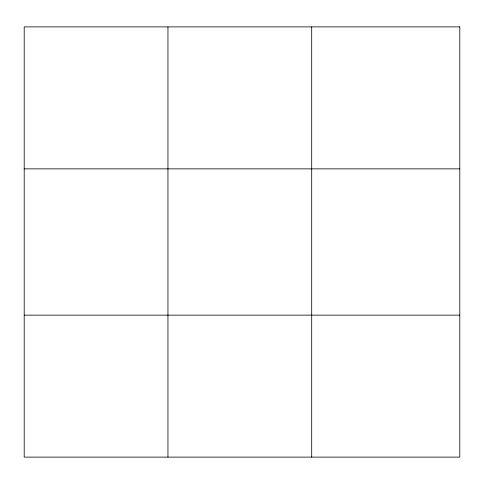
<?xml version="1.0" encoding="UTF-8"?>
<svg xmlns="http://www.w3.org/2000/svg" width="484" height="484" viewBox="0 0 484 484"><rect width="100%" height="100%" fill="white"/><g stroke="black" fill="none" stroke-linecap="round" stroke-linejoin="round"><path stroke-width="0.73" d="M167.948 457.114L167.948 26.886M311.696 457.114L311.696 26.886M24.2 168.862L459.8 168.862M24.2 315.138L459.8 315.138M459.8 26.886L24.2 26.886L24.2 457.114L459.8 457.114L459.8 26.886"/></g></svg>
